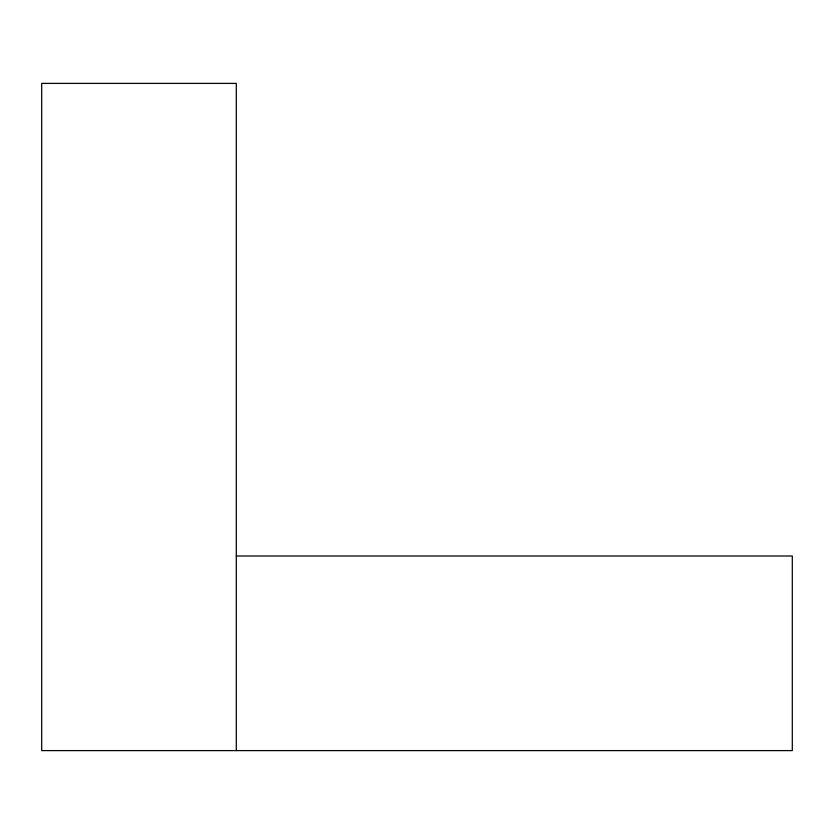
<?xml version="1.0" encoding="UTF-8"?>
<svg xmlns="http://www.w3.org/2000/svg" width="834" height="834" viewBox="0 0 834 834"><rect width="100%" height="100%" fill="white"/><g stroke="black" fill="none" stroke-linecap="round" stroke-linejoin="round"><path stroke-width="1.25" d="M236.303 555.997L792.3 555.997L792.3 750.6L41.7 750.6L41.7 83.4L236.303 83.4L236.303 750.6"/></g></svg>
